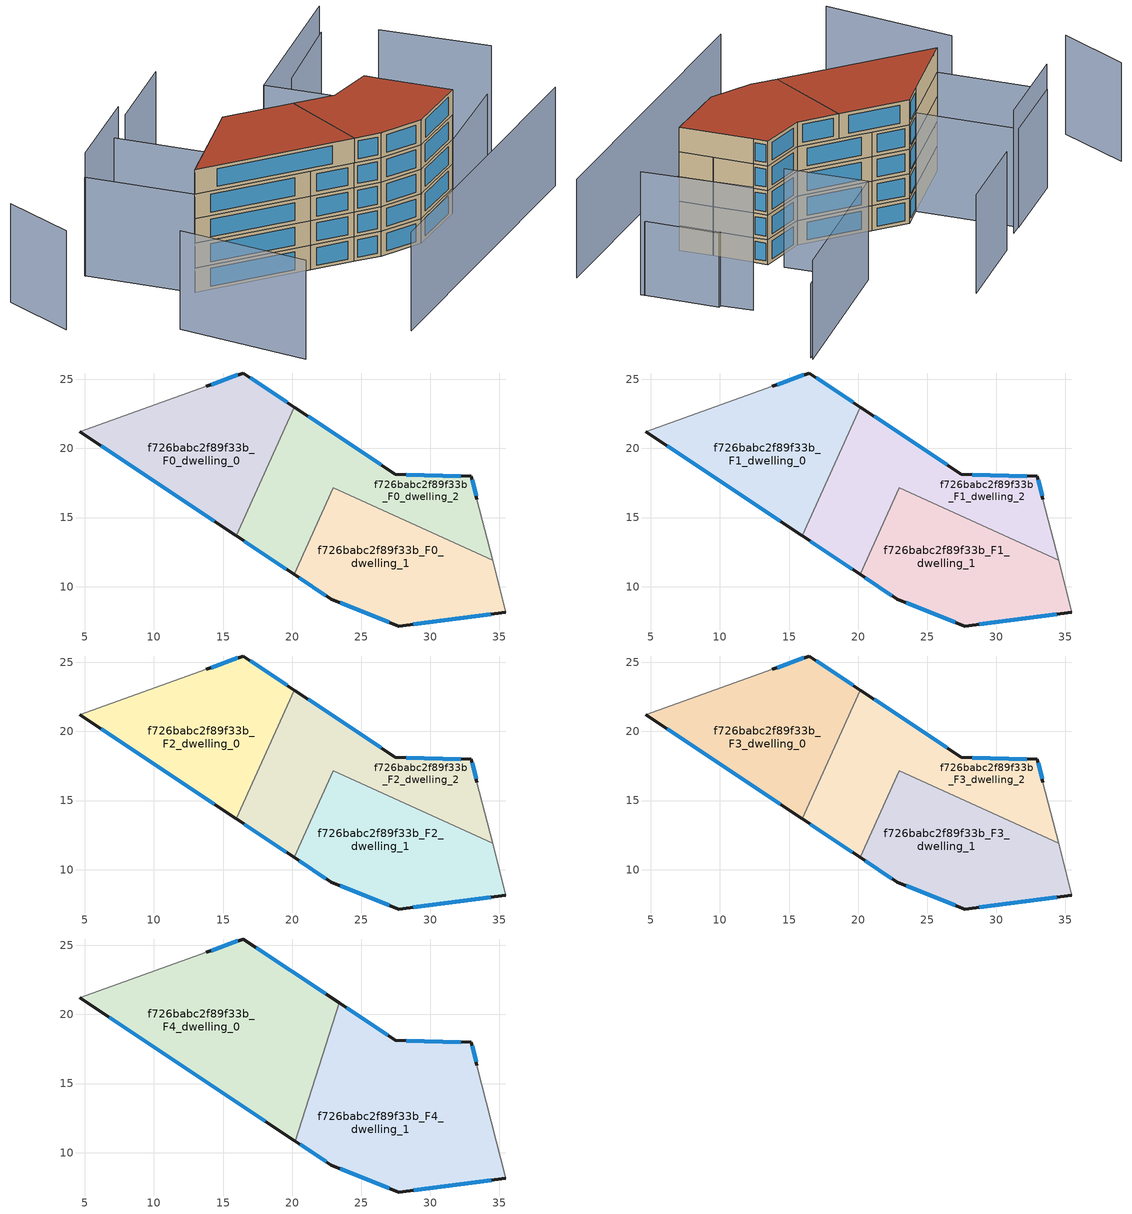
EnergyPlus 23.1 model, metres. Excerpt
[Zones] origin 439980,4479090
f726babc2f89f33b_F0_dwelling_0
 floor ground (EU_floor_Construction): 20.16,22.99 15.94,13.68 4.61,21.22 13.78,24.49 16.44,25.46 z0
 wall outside (EU_wall_Construction): 20.16,22.99 16.44,25.46 13.78,24.49 / 4.61,21.22 15.94,13.68 z0:3
 wall to f726babc2f89f33b_F0_dwelling_2 (EU_wall_Construction): 15.94,13.68 20.16,22.99 z0:3
 wall adiabatic (EU_wall_Construction): 13.78,24.49 4.61,21.22 z0:3
 window (EU_Window_Construction): 16.07,25.32 14.15,24.63 / 19.64,23.33 16.96,25.12 / 6.19,20.18 14.37,14.73 z0.42:2.58
f726babc2f89f33b_F0_dwelling_1
 floor ground (EU_floor_Construction): 34.5,11.92 35.47,8.16 35.44,8.15 27.7,7.15 22.82,9.1 20.14,10.88 22.97,17.14 z0
 wall outside (EU_wall_Construction): 20.14,10.88 22.82,9.1 27.7,7.15 35.44,8.15 z0:3
 wall to f726babc2f89f33b_F0_dwelling_2 (EU_wall_Construction): 34.5,11.92 22.97,17.14 20.14,10.88 z0:3
 wall adiabatic (EU_wall_Construction): 35.44,8.15 35.47,8.16 34.5,11.92 z0:3
 window (EU_Window_Construction): 20.51,10.63 22.44,9.35 / 28.77,7.29 34.37,8.01 / 23.49,8.83 27.02,7.42 z0.42:2.58
f726babc2f89f33b_F0_dwelling_2
 floor ground (EU_floor_Construction): 32.97,17.98 33.36,16.33 34.5,11.92 22.97,17.14 20.14,10.88 15.94,13.68 20.16,22.99 27.47,18.13 z0
 wall outside (EU_wall_Construction): 15.94,13.68 20.14,10.88 / 33.36,16.33 32.97,17.98 27.47,18.13 20.16,22.99 z0:3
 wall adiabatic (EU_wall_Construction): 34.5,11.92 33.36,16.33 z0:3
 window (EU_Window_Construction): 16.52,13.29 19.56,11.27 / 26.46,18.81 21.17,22.32 / 32.21,18 28.24,18.11 / 33.31,16.56 33.02,17.75 z0.42:2.58
f726babc2f89f33b_F1_dwelling_0
 floor to f726babc2f89f33b_F0_dwelling_0 (EU_floor_Construction): 20.16,22.99 15.94,13.68 4.61,21.22 13.78,24.49 16.44,25.46 z3
 wall outside (EU_wall_Construction): 20.16,22.99 16.44,25.46 13.78,24.49 / 4.61,21.22 15.94,13.68 z3:6
 wall to f726babc2f89f33b_F1_dwelling_2 (EU_wall_Construction): 15.94,13.68 20.16,22.99 z3:6
 wall adiabatic (EU_wall_Construction): 13.78,24.49 4.61,21.22 z3:6
 window (EU_Window_Construction): 16.07,25.32 14.15,24.63 / 19.64,23.33 16.96,25.12 / 6.19,20.18 14.37,14.73 z3.42:5.58
f726babc2f89f33b_F1_dwelling_1
 floor to f726babc2f89f33b_F0_dwelling_1 (EU_floor_Construction): 34.5,11.92 35.47,8.16 35.44,8.15 27.7,7.15 22.82,9.1 20.14,10.88 22.97,17.14 z3
 wall outside (EU_wall_Construction): 20.14,10.88 22.82,9.1 27.7,7.15 35.44,8.15 z3:6
 wall to f726babc2f89f33b_F1_dwelling_2 (EU_wall_Construction): 34.5,11.92 22.97,17.14 20.14,10.88 z3:6
 wall adiabatic (EU_wall_Construction): 35.44,8.15 35.47,8.16 34.5,11.92 z3:6
 window (EU_Window_Construction): 20.51,10.63 22.44,9.35 / 28.77,7.29 34.37,8.01 / 23.49,8.83 27.02,7.42 z3.42:5.58
f726babc2f89f33b_F1_dwelling_2
 floor to f726babc2f89f33b_F0_dwelling_2 (EU_floor_Construction): 32.97,17.98 33.36,16.33 34.5,11.92 22.97,17.14 20.14,10.88 15.94,13.68 20.16,22.99 27.47,18.13 z3
 wall outside (EU_wall_Construction): 15.94,13.68 20.14,10.88 / 33.36,16.33 32.97,17.98 27.47,18.13 20.16,22.99 z3:6
 wall adiabatic (EU_wall_Construction): 34.5,11.92 33.36,16.33 z3:6
 window (EU_Window_Construction): 16.52,13.29 19.56,11.27 / 26.46,18.81 21.17,22.32 / 32.21,18 28.24,18.11 / 33.31,16.56 33.02,17.75 z3.42:5.58
f726babc2f89f33b_F2_dwelling_0
 floor to f726babc2f89f33b_F1_dwelling_0 (EU_floor_Construction): 20.16,22.99 15.94,13.68 4.61,21.22 13.78,24.49 16.44,25.46 z6
 wall outside (EU_wall_Construction): 20.16,22.99 16.44,25.46 13.78,24.49 / 4.61,21.22 15.94,13.68 z6:9
 wall to f726babc2f89f33b_F2_dwelling_2 (EU_wall_Construction): 15.94,13.68 20.16,22.99 z6:9
 wall adiabatic (EU_wall_Construction): 13.78,24.49 4.61,21.22 z6:9
 window (EU_Window_Construction): 16.07,25.32 14.15,24.63 / 19.64,23.33 16.96,25.12 / 6.19,20.18 14.37,14.73 z6.42:8.58
f726babc2f89f33b_F2_dwelling_1
 floor to f726babc2f89f33b_F1_dwelling_1 (EU_floor_Construction): 34.5,11.92 35.47,8.16 35.44,8.15 27.7,7.15 22.82,9.1 20.14,10.88 22.97,17.14 z6
 wall outside (EU_wall_Construction): 20.14,10.88 22.82,9.1 27.7,7.15 35.44,8.15 z6:9
 wall to f726babc2f89f33b_F2_dwelling_2 (EU_wall_Construction): 34.5,11.92 22.97,17.14 20.14,10.88 z6:9
 wall adiabatic (EU_wall_Construction): 35.44,8.15 35.47,8.16 34.5,11.92 z6:9
 window (EU_Window_Construction): 20.51,10.63 22.44,9.35 / 28.77,7.29 34.37,8.01 / 23.49,8.83 27.02,7.42 z6.42:8.58
f726babc2f89f33b_F2_dwelling_2
 floor to f726babc2f89f33b_F1_dwelling_2 (EU_floor_Construction): 32.97,17.98 33.36,16.33 34.5,11.92 22.97,17.14 20.14,10.88 15.94,13.68 20.16,22.99 27.47,18.13 z6
 wall outside (EU_wall_Construction): 15.94,13.68 20.14,10.88 / 33.36,16.33 32.97,17.98 27.47,18.13 20.16,22.99 z6:9
 wall adiabatic (EU_wall_Construction): 34.5,11.92 33.36,16.33 z6:9
 window (EU_Window_Construction): 16.52,13.29 19.56,11.27 / 26.46,18.81 21.17,22.32 / 32.21,18 28.24,18.11 / 33.31,16.56 33.02,17.75 z6.42:8.58
f726babc2f89f33b_F3_dwelling_0
 floor to f726babc2f89f33b_F2_dwelling_0 (EU_floor_Construction): 20.16,22.99 15.94,13.68 4.61,21.22 13.78,24.49 16.44,25.46 z9
 wall outside (EU_wall_Construction): 20.16,22.99 16.44,25.46 13.78,24.49 / 4.61,21.22 15.94,13.68 z9:12
 wall to f726babc2f89f33b_F3_dwelling_2 (EU_wall_Construction): 15.94,13.68 20.16,22.99 z9:12
 wall adiabatic (EU_wall_Construction): 13.78,24.49 4.61,21.22 z9:12
 window (EU_Window_Construction): 16.07,25.32 14.15,24.63 / 19.64,23.33 16.96,25.12 / 6.19,20.18 14.37,14.73 z9.42:11.58
f726babc2f89f33b_F3_dwelling_1
 floor to f726babc2f89f33b_F2_dwelling_1 (EU_floor_Construction): 34.5,11.92 35.47,8.16 35.44,8.15 27.7,7.15 22.82,9.1 20.14,10.88 22.97,17.14 z9
 wall outside (EU_wall_Construction): 20.14,10.88 22.82,9.1 27.7,7.15 35.44,8.15 z9:12
 wall to f726babc2f89f33b_F3_dwelling_2 (EU_wall_Construction): 34.5,11.92 22.97,17.14 20.14,10.88 z9:12
 wall adiabatic (EU_wall_Construction): 35.44,8.15 35.47,8.16 34.5,11.92 z9:12
 window (EU_Window_Construction): 20.51,10.63 22.44,9.35 / 28.77,7.29 34.37,8.01 / 23.49,8.83 27.02,7.42 z9.42:11.58
f726babc2f89f33b_F3_dwelling_2
 floor to f726babc2f89f33b_F2_dwelling_2 (EU_floor_Construction): 32.97,17.98 33.36,16.33 34.5,11.92 22.97,17.14 20.14,10.88 15.94,13.68 20.16,22.99 27.47,18.13 z9
 wall outside (EU_wall_Construction): 15.94,13.68 20.14,10.88 / 33.36,16.33 32.97,17.98 27.47,18.13 20.16,22.99 z9:12
 wall adiabatic (EU_wall_Construction): 34.5,11.92 33.36,16.33 z9:12
 window (EU_Window_Construction): 16.52,13.29 19.56,11.27 / 26.46,18.81 21.17,22.32 / 32.21,18 28.24,18.11 / 33.31,16.56 33.02,17.75 z9.42:11.58
f726babc2f89f33b_F4_dwelling_0
 floor to f726babc2f89f33b_F3_dwelling_0 (EU_floor_Construction): 20.16,22.99 15.94,13.68 4.61,21.22 13.78,24.49 16.44,25.46 z12
 floor to f726babc2f89f33b_F3_dwelling_1 (EU_floor_Construction): 20.45,11.57 20.22,10.83 20.14,10.88 z12
 floor to f726babc2f89f33b_F3_dwelling_2 (EU_floor_Construction): 23.39,20.85 20.45,11.57 20.14,10.88 15.94,13.68 20.16,22.99 z12
 wall outside (EU_wall_Construction): 4.61,21.22 20.22,10.83 / 23.39,20.85 16.44,25.46 13.78,24.49 z12:15
 wall adiabatic (EU_wall_Construction): 13.78,24.49 4.61,21.22 z12:15
 wall to f726babc2f89f33b_F4_dwelling_1 (EU_wall_Construction): 20.22,10.83 23.39,20.85 z12:15
 window (EU_Window_Construction): 6.78,19.78 18.05,12.27 / 16.07,25.32 14.15,24.63 / 22.42,21.49 17.41,24.82 z12.42:14.58
 roof outside (EU_roof_Construction): 20.22,10.83 23.39,20.85 16.44,25.46 13.78,24.49 4.61,21.22 z15
f726babc2f89f33b_F4_dwelling_1
 floor to f726babc2f89f33b_F3_dwelling_1 (EU_floor_Construction): 34.5,11.92 35.47,8.16 27.7,7.15 22.82,9.1 20.22,10.83 20.45,11.57 22.97,17.14 z12
 floor to f726babc2f89f33b_F3_dwelling_2 (EU_floor_Construction): 32.97,17.98 33.36,16.33 34.5,11.92 22.97,17.14 20.45,11.57 23.39,20.85 27.47,18.13 z12
 wall outside (EU_wall_Construction): 20.22,10.83 22.82,9.1 27.7,7.15 35.47,8.16 / 33.36,16.33 32.97,17.98 27.47,18.13 23.39,20.85 z12:15
 wall adiabatic (EU_wall_Construction): 35.47,8.16 33.36,16.33 z12:15
 window (EU_Window_Construction): 28.78,7.29 34.39,8.02 / 23.49,8.83 27.02,7.42 / 20.58,10.59 22.45,9.34 / 26.91,18.51 23.96,20.47 / 32.21,18 28.24,18.11 / 33.31,16.56 33.02,17.75 z12.42:14.58
 roof outside (EU_roof_Construction): 35.47,8.16 33.36,16.33 32.97,17.98 27.47,18.13 23.39,20.85 20.22,10.83 22.82,9.1 27.7,7.15 z15
shading: 9.98,-3.18 46.88,2.39 / -3.36,17.88 -1.76,2.72 / 32.51,19.77 29.99,28.97 / 29.99,28.97 48.76,34.11 / -8.18,36.63 -10.17,28.11 / 26.26,40.49 16.04,37.68 / 4.61,21.22 1.39,33.3 / 1.39,33.3 10.79,35.82 / 10.79,35.82 14.02,23.74 / 14.02,23.74 4.61,21.22 z0:12; 46.38,10.37 42.78,22.52 / 12.31,36.19 1.38,33.29 z0:15; 48.59,33.75 37.82,30.48 / 33.36,16.33 44.19,19.04 / 44.19,19.04 46.26,10.79 / 46.26,10.79 35.43,8.08 / 35.43,8.08 33.36,16.33 z0:9
[Building]
EU S2 Campaign: North Axis=0; Terrain=City; Solar Distribution=FullExterior
[Site:Location]
Madrid: Latitude=40.5; Longitude=-3.5; Time Zone=1; Elevation=609
[SizingPeriod:WeatherFileDays]
AnnualSizingPeriod: Begin Month=1; Begin Day of Month=1; End Month=12; End Day of Month=31; Day of Week for Start Day=Monday; Use Weather File Daylight Saving Period=No; Use Weather File Rain and Snow Indicators=No
[MATERIAL]
EU_InternalMass_Material: Roughness=MediumRough; Thickness=0.1; Conductivity=1; Density=1800; Specific Heat=900; Thermal Absorptance=0.9; Solar Absorptance=0.7; Visible Absorptance=0.7
[MATERIAL:NOMASS] Roughness=MediumRough; Thermal Absorptance=0.9; Solar Absorptance=0.7; Visible Absorptance=0.7
Name | Thermal Resistance
EU_wall_NoMass | 1.60022
EU_roof_NoMass | 1.57597
EU_floor_NoMass | 0.470652
[WINDOWMATERIAL:SIMPLEGLAZINGSYSTEM]
EU_Window_SimpleGlazing: UFactor=3.28802; Solar Heat Gain Coefficient=0.85; Visible Transmittance=0.85
[CONSTRUCTION]
EU_wall_Construction: EU_wall_NoMass
EU_roof_Construction: EU_roof_NoMass
EU_floor_Construction: EU_floor_NoMass
EU_InternalMass_Construction: EU_InternalMass_Material
EU_Window_Construction: EU_Window_SimpleGlazing
[ZONE] Type=1; Multiplier=1; Ceiling Height=autocalculate; Floor Area=autocalculate; Part of Total Floor Area=Yes
Name | Volume
f726babc2f89f33b_F0_dwelling_0; f726babc2f89f33b_F1_dwelling_0; f726babc2f89f33b_F2_dwelling_0; f726babc2f89f33b_F3_dwelling_0 | 273.066
f726babc2f89f33b_F4_dwelling_0 | 409.578
f726babc2f89f33b_F0_dwelling_1; f726babc2f89f33b_F1_dwelling_1; f726babc2f89f33b_F2_dwelling_1; f726babc2f89f33b_F3_dwelling_1 | 273.08
f726babc2f89f33b_F4_dwelling_1 | 409.597
f726babc2f89f33b_F0_dwelling_2; f726babc2f89f33b_F1_dwelling_2; f726babc2f89f33b_F2_dwelling_2; f726babc2f89f33b_F3_dwelling_2 | 273.04
[INTERNALMASS] Construction=EU_InternalMass_Construction
Name | Zone or ZoneList | Surface Area
f726babc2f89f33b_F0_dwelling_0_EU_InternalMass | f726babc2f89f33b_F0_dwelling_0 | 91.021
f726babc2f89f33b_F0_dwelling_1_EU_InternalMass | f726babc2f89f33b_F0_dwelling_1 | 91.0267
f726babc2f89f33b_F0_dwelling_2_EU_InternalMass | f726babc2f89f33b_F0_dwelling_2 | 91.0133
f726babc2f89f33b_F1_dwelling_0_EU_InternalMass | f726babc2f89f33b_F1_dwelling_0 | 91.021
f726babc2f89f33b_F1_dwelling_1_EU_InternalMass | f726babc2f89f33b_F1_dwelling_1 | 91.0267
f726babc2f89f33b_F1_dwelling_2_EU_InternalMass | f726babc2f89f33b_F1_dwelling_2 | 91.0133
f726babc2f89f33b_F2_dwelling_0_EU_InternalMass | f726babc2f89f33b_F2_dwelling_0 | 91.021
f726babc2f89f33b_F2_dwelling_1_EU_InternalMass | f726babc2f89f33b_F2_dwelling_1 | 91.0267
f726babc2f89f33b_F2_dwelling_2_EU_InternalMass | f726babc2f89f33b_F2_dwelling_2 | 91.0133
f726babc2f89f33b_F3_dwelling_0_EU_InternalMass | f726babc2f89f33b_F3_dwelling_0 | 91.021
f726babc2f89f33b_F3_dwelling_1_EU_InternalMass | f726babc2f89f33b_F3_dwelling_1 | 91.0267
f726babc2f89f33b_F3_dwelling_2_EU_InternalMass | f726babc2f89f33b_F3_dwelling_2 | 91.0133
f726babc2f89f33b_F4_dwelling_0_EU_InternalMass | f726babc2f89f33b_F4_dwelling_0 | 136.526
f726babc2f89f33b_F4_dwelling_1_EU_InternalMass | f726babc2f89f33b_F4_dwelling_1 | 136.532
[OTHEREQUIPMENT] Fuel Type=Electricity; Design Level Calculation Method=Watts/Area; Power per Zone Floor Area=1; Fraction Latent=0; Fraction Radiant=0; Fraction Lost=0; Carbon Dioxide Generation Rate=0; EndUse Subcategory=EU_Step8_InternalGains
Name | Zone or ZoneList or Space or SpaceList | Schedule
EU_Step8_InternalGain_f726babc2f89f33b_F0_dwelling_0_f000 | f726babc2f89f33b_F0_dwelling_0 | EU_Step8_GainSchedule_f726babc2f89f33b_F0_dwelling_0_f000
EU_Step8_InternalGain_f726babc2f89f33b_F0_dwelling_1_f000 | f726babc2f89f33b_F0_dwelling_1 | EU_Step8_GainSchedule_f726babc2f89f33b_F0_dwelling_1_f000
EU_Step8_InternalGain_f726babc2f89f33b_F0_dwelling_2_f000 | f726babc2f89f33b_F0_dwelling_2 | EU_Step8_GainSchedule_f726babc2f89f33b_F0_dwelling_2_f000
EU_Step8_InternalGain_f726babc2f89f33b_F1_dwelling_0_f000 | f726babc2f89f33b_F1_dwelling_0 | EU_Step8_GainSchedule_f726babc2f89f33b_F1_dwelling_0_f000
EU_Step8_InternalGain_f726babc2f89f33b_F1_dwelling_1_f000 | f726babc2f89f33b_F1_dwelling_1 | EU_Step8_GainSchedule_f726babc2f89f33b_F1_dwelling_1_f000
EU_Step8_InternalGain_f726babc2f89f33b_F1_dwelling_2_f000 | f726babc2f89f33b_F1_dwelling_2 | EU_Step8_GainSchedule_f726babc2f89f33b_F1_dwelling_2_f000
EU_Step8_InternalGain_f726babc2f89f33b_F2_dwelling_0_f000 | f726babc2f89f33b_F2_dwelling_0 | EU_Step8_GainSchedule_f726babc2f89f33b_F2_dwelling_0_f000
EU_Step8_InternalGain_f726babc2f89f33b_F2_dwelling_1_f000 | f726babc2f89f33b_F2_dwelling_1 | EU_Step8_GainSchedule_f726babc2f89f33b_F2_dwelling_1_f000
EU_Step8_InternalGain_f726babc2f89f33b_F2_dwelling_2_f000 | f726babc2f89f33b_F2_dwelling_2 | EU_Step8_GainSchedule_f726babc2f89f33b_F2_dwelling_2_f000
EU_Step8_InternalGain_f726babc2f89f33b_F3_dwelling_0_f000 | f726babc2f89f33b_F3_dwelling_0 | EU_Step8_GainSchedule_f726babc2f89f33b_F3_dwelling_0_f000
EU_Step8_InternalGain_f726babc2f89f33b_F3_dwelling_1_f000 | f726babc2f89f33b_F3_dwelling_1 | EU_Step8_GainSchedule_f726babc2f89f33b_F3_dwelling_1_f000
EU_Step8_InternalGain_f726babc2f89f33b_F3_dwelling_2_f000 | f726babc2f89f33b_F3_dwelling_2 | EU_Step8_GainSchedule_f726babc2f89f33b_F3_dwelling_2_f000
EU_Step8_InternalGain_f726babc2f89f33b_F4_dwelling_0_f000 | f726babc2f89f33b_F4_dwelling_0 | EU_Step8_GainSchedule_f726babc2f89f33b_F4_dwelling_0_f000
EU_Step8_InternalGain_f726babc2f89f33b_F4_dwelling_1_f000 | f726babc2f89f33b_F4_dwelling_1 | EU_Step8_GainSchedule_f726babc2f89f33b_F4_dwelling_1_f000
[ZONEVENTILATION:DESIGNFLOWRATE] Schedule=EU_AlwaysOn; Design Flow Rate Calculation Method=AirChanges/Hour; Air Changes per Hour=0.480704; Ventilation Type=Natural; Fan Pressure Rise=0; Fan Total Efficiency=1; Constant Term Coefficient=1; Temperature Term Coefficient=0; Velocity Term Coefficient=0; Velocity Squared Term Coefficient=0; Minimum Indoor Temperature=-100; Maximum Indoor Temperature=100; Delta Temperature=-100; Minimum Outdoor Temperature=-100; Maximum Outdoor Temperature=100; Maximum Wind Speed=40
Name | Zone or ZoneList or Space or SpaceList
EU_ConstantAir_f726babc2f89f33b_F0_dwelling_0 | f726babc2f89f33b_F0_dwelling_0
EU_ConstantAir_f726babc2f89f33b_F0_dwelling_1 | f726babc2f89f33b_F0_dwelling_1
EU_ConstantAir_f726babc2f89f33b_F0_dwelling_2 | f726babc2f89f33b_F0_dwelling_2
EU_ConstantAir_f726babc2f89f33b_F1_dwelling_0 | f726babc2f89f33b_F1_dwelling_0
EU_ConstantAir_f726babc2f89f33b_F1_dwelling_1 | f726babc2f89f33b_F1_dwelling_1
EU_ConstantAir_f726babc2f89f33b_F1_dwelling_2 | f726babc2f89f33b_F1_dwelling_2
EU_ConstantAir_f726babc2f89f33b_F2_dwelling_0 | f726babc2f89f33b_F2_dwelling_0
EU_ConstantAir_f726babc2f89f33b_F2_dwelling_1 | f726babc2f89f33b_F2_dwelling_1
EU_ConstantAir_f726babc2f89f33b_F2_dwelling_2 | f726babc2f89f33b_F2_dwelling_2
EU_ConstantAir_f726babc2f89f33b_F3_dwelling_0 | f726babc2f89f33b_F3_dwelling_0
EU_ConstantAir_f726babc2f89f33b_F3_dwelling_1 | f726babc2f89f33b_F3_dwelling_1
EU_ConstantAir_f726babc2f89f33b_F3_dwelling_2 | f726babc2f89f33b_F3_dwelling_2
EU_ConstantAir_f726babc2f89f33b_F4_dwelling_0 | f726babc2f89f33b_F4_dwelling_0
EU_ConstantAir_f726babc2f89f33b_F4_dwelling_1 | f726babc2f89f33b_F4_dwelling_1
[HVACTEMPLATE:THERMOSTAT] Constant Heating Setpoint=20; Constant Cooling Setpoint=50
EU_HeatOnly_f726babc2f89f33b_F0_dwelling_0; EU_HeatOnly_f726babc2f89f33b_F0_dwelling_1; EU_HeatOnly_f726babc2f89f33b_F0_dwelling_2; EU_HeatOnly_f726babc2f89f33b_F1_dwelling_0; EU_HeatOnly_f726babc2f89f33b_F1_dwelling_1; EU_HeatOnly_f726babc2f89f33b_F1_dwelling_2; EU_HeatOnly_f726babc2f89f33b_F2_dwelling_0; EU_HeatOnly_f726babc2f89f33b_F2_dwelling_1; EU_HeatOnly_f726babc2f89f33b_F2_dwelling_2; EU_HeatOnly_f726babc2f89f33b_F3_dwelling_0; EU_HeatOnly_f726babc2f89f33b_F3_dwelling_1; EU_HeatOnly_f726babc2f89f33b_F3_dwelling_2; EU_HeatOnly_f726babc2f89f33b_F4_dwelling_0; EU_HeatOnly_f726babc2f89f33b_F4_dwelling_1
[HVACTEMPLATE:ZONE:IDEALLOADSAIRSYSTEM] System Availability Schedule=EU_AlwaysOn; Maximum Heating Supply Air Temperature=50; Minimum Cooling Supply Air Temperature=13; Maximum Heating Supply Air Humidity Ratio=0.0156; Minimum Cooling Supply Air Humidity Ratio=0.0077; Heating Limit=NoLimit; Cooling Limit=NoLimit; Heating Availability Schedule=EU_AlwaysOn; Cooling Availability Schedule=EU_CoolingOff; Dehumidification Control Type=ConstantSensibleHeatRatio; Cooling Sensible Heat Ratio=0.7; Dehumidification Setpoint=60; Humidification Control Type=None; Humidification Setpoint=30; Outdoor Air Method=None; Outdoor Air Flow Rate per Person=0.00944; Outdoor Air Flow Rate per Zone Floor Area=0; Outdoor Air Flow Rate per Zone=0; Demand Controlled Ventilation Type=None; Outdoor Air Economizer Type=NoEconomizer; Heat Recovery Type=None; Sensible Heat Recovery Effectiveness=0.7; Latent Heat Recovery Effectiveness=0.65
Name | Template Thermostat
f726babc2f89f33b_F0_dwelling_0 | EU_HeatOnly_f726babc2f89f33b_F0_dwelling_0
f726babc2f89f33b_F0_dwelling_1 | EU_HeatOnly_f726babc2f89f33b_F0_dwelling_1
f726babc2f89f33b_F0_dwelling_2 | EU_HeatOnly_f726babc2f89f33b_F0_dwelling_2
f726babc2f89f33b_F1_dwelling_0 | EU_HeatOnly_f726babc2f89f33b_F1_dwelling_0
f726babc2f89f33b_F1_dwelling_1 | EU_HeatOnly_f726babc2f89f33b_F1_dwelling_1
f726babc2f89f33b_F1_dwelling_2 | EU_HeatOnly_f726babc2f89f33b_F1_dwelling_2
f726babc2f89f33b_F2_dwelling_0 | EU_HeatOnly_f726babc2f89f33b_F2_dwelling_0
f726babc2f89f33b_F2_dwelling_1 | EU_HeatOnly_f726babc2f89f33b_F2_dwelling_1
f726babc2f89f33b_F2_dwelling_2 | EU_HeatOnly_f726babc2f89f33b_F2_dwelling_2
f726babc2f89f33b_F3_dwelling_0 | EU_HeatOnly_f726babc2f89f33b_F3_dwelling_0
f726babc2f89f33b_F3_dwelling_1 | EU_HeatOnly_f726babc2f89f33b_F3_dwelling_1
f726babc2f89f33b_F3_dwelling_2 | EU_HeatOnly_f726babc2f89f33b_F3_dwelling_2
f726babc2f89f33b_F4_dwelling_0 | EU_HeatOnly_f726babc2f89f33b_F4_dwelling_0
f726babc2f89f33b_F4_dwelling_1 | EU_HeatOnly_f726babc2f89f33b_F4_dwelling_1
[SIZING:ZONE] Zone Cooling Design Supply Air Temperature Input Method=SupplyAirTemperature; Zone Cooling Design Supply Air Temperature=13; Zone Heating Design Supply Air Temperature Input Method=SupplyAirTemperature; Zone Heating Design Supply Air Temperature=50; Zone Cooling Design Supply Air Humidity Ratio=0.008; Zone Heating Design Supply Air Humidity Ratio=0.008; Cooling Design Air Flow Method=DesignDay; Cooling Design Air Flow Rate=0; Cooling Minimum Air Flow per Zone Floor Area=0.000762; Cooling Minimum Air Flow=0; Cooling Minimum Air Flow Fraction=0.2; Heating Design Air Flow Method=DesignDay; Heating Design Air Flow Rate=0; Heating Maximum Air Flow per Zone Floor Area=0.002032; Heating Maximum Air Flow=0.141576; Heating Maximum Air Flow Fraction=0.3; Account for Dedicated Outdoor Air System=No; Dedicated Outdoor Air System Control Strategy=NeutralSupplyAir; Dedicated Outdoor Air Low Setpoint Temperature for Design=autosize; Dedicated Outdoor Air High Setpoint Temperature for Design=autosize; Zone Load Sizing Method=Sensible Load Only No Latent Load; Zone Latent Cooling Design Supply Air Humidity Ratio Input Method=HumidityRatioDifference; Zone Cooling Design Supply Air Humidity Ratio Difference=0.005; Zone Latent Heating Design Supply Air Humidity Ratio Input Method=HumidityRatioDifference; Zone Humidification Design Supply Air Humidity Ratio Difference=0.005
f726babc2f89f33b_F0_dwelling_0; f726babc2f89f33b_F0_dwelling_1; f726babc2f89f33b_F0_dwelling_2; f726babc2f89f33b_F1_dwelling_0; f726babc2f89f33b_F1_dwelling_1; f726babc2f89f33b_F1_dwelling_2; f726babc2f89f33b_F2_dwelling_0; f726babc2f89f33b_F2_dwelling_1; f726babc2f89f33b_F2_dwelling_2; f726babc2f89f33b_F3_dwelling_0; f726babc2f89f33b_F3_dwelling_1; f726babc2f89f33b_F3_dwelling_2; f726babc2f89f33b_F4_dwelling_0; f726babc2f89f33b_F4_dwelling_1
[SCHEDULE:CONSTANT]
Name | Hourly Value
EU_AlwaysOn | 1
EU_CoolingOff | 0
[SCHEDULE:FILE] Column Number=1; Rows to Skip at Top=0; Number of Hours of Data=8760; Column Separator=Comma; Interpolate to Timestep=No; Minutes per Item=60; Adjust Schedule for Daylight Savings=Yes
Name | File
EU_Step8_GainSchedule_f726babc2f89f33b_F0_dwelling_0_f000 | ../../schedules/f726babc2f89f33b/f726babc2f89f33b_F0_dwelling_0_f000_gain.csv
EU_Step8_GainSchedule_f726babc2f89f33b_F0_dwelling_1_f000 | ../../schedules/f726babc2f89f33b/f726babc2f89f33b_F0_dwelling_1_f000_gain.csv
EU_Step8_GainSchedule_f726babc2f89f33b_F0_dwelling_2_f000 | ../../schedules/f726babc2f89f33b/f726babc2f89f33b_F0_dwelling_2_f000_gain.csv
EU_Step8_GainSchedule_f726babc2f89f33b_F1_dwelling_0_f000 | ../../schedules/f726babc2f89f33b/f726babc2f89f33b_F1_dwelling_0_f000_gain.csv
EU_Step8_GainSchedule_f726babc2f89f33b_F1_dwelling_1_f000 | ../../schedules/f726babc2f89f33b/f726babc2f89f33b_F1_dwelling_1_f000_gain.csv
EU_Step8_GainSchedule_f726babc2f89f33b_F1_dwelling_2_f000 | ../../schedules/f726babc2f89f33b/f726babc2f89f33b_F1_dwelling_2_f000_gain.csv
EU_Step8_GainSchedule_f726babc2f89f33b_F2_dwelling_0_f000 | ../../schedules/f726babc2f89f33b/f726babc2f89f33b_F2_dwelling_0_f000_gain.csv
EU_Step8_GainSchedule_f726babc2f89f33b_F2_dwelling_1_f000 | ../../schedules/f726babc2f89f33b/f726babc2f89f33b_F2_dwelling_1_f000_gain.csv
EU_Step8_GainSchedule_f726babc2f89f33b_F2_dwelling_2_f000 | ../../schedules/f726babc2f89f33b/f726babc2f89f33b_F2_dwelling_2_f000_gain.csv
EU_Step8_GainSchedule_f726babc2f89f33b_F3_dwelling_0_f000 | ../../schedules/f726babc2f89f33b/f726babc2f89f33b_F3_dwelling_0_f000_gain.csv
EU_Step8_GainSchedule_f726babc2f89f33b_F3_dwelling_1_f000 | ../../schedules/f726babc2f89f33b/f726babc2f89f33b_F3_dwelling_1_f000_gain.csv
EU_Step8_GainSchedule_f726babc2f89f33b_F3_dwelling_2_f000 | ../../schedules/f726babc2f89f33b/f726babc2f89f33b_F3_dwelling_2_f000_gain.csv
EU_Step8_GainSchedule_f726babc2f89f33b_F4_dwelling_0_f000 | ../../schedules/f726babc2f89f33b/f726babc2f89f33b_F4_dwelling_0_f000_gain.csv
EU_Step8_GainSchedule_f726babc2f89f33b_F4_dwelling_1_f000 | ../../schedules/f726babc2f89f33b/f726babc2f89f33b_F4_dwelling_1_f000_gain.csv
